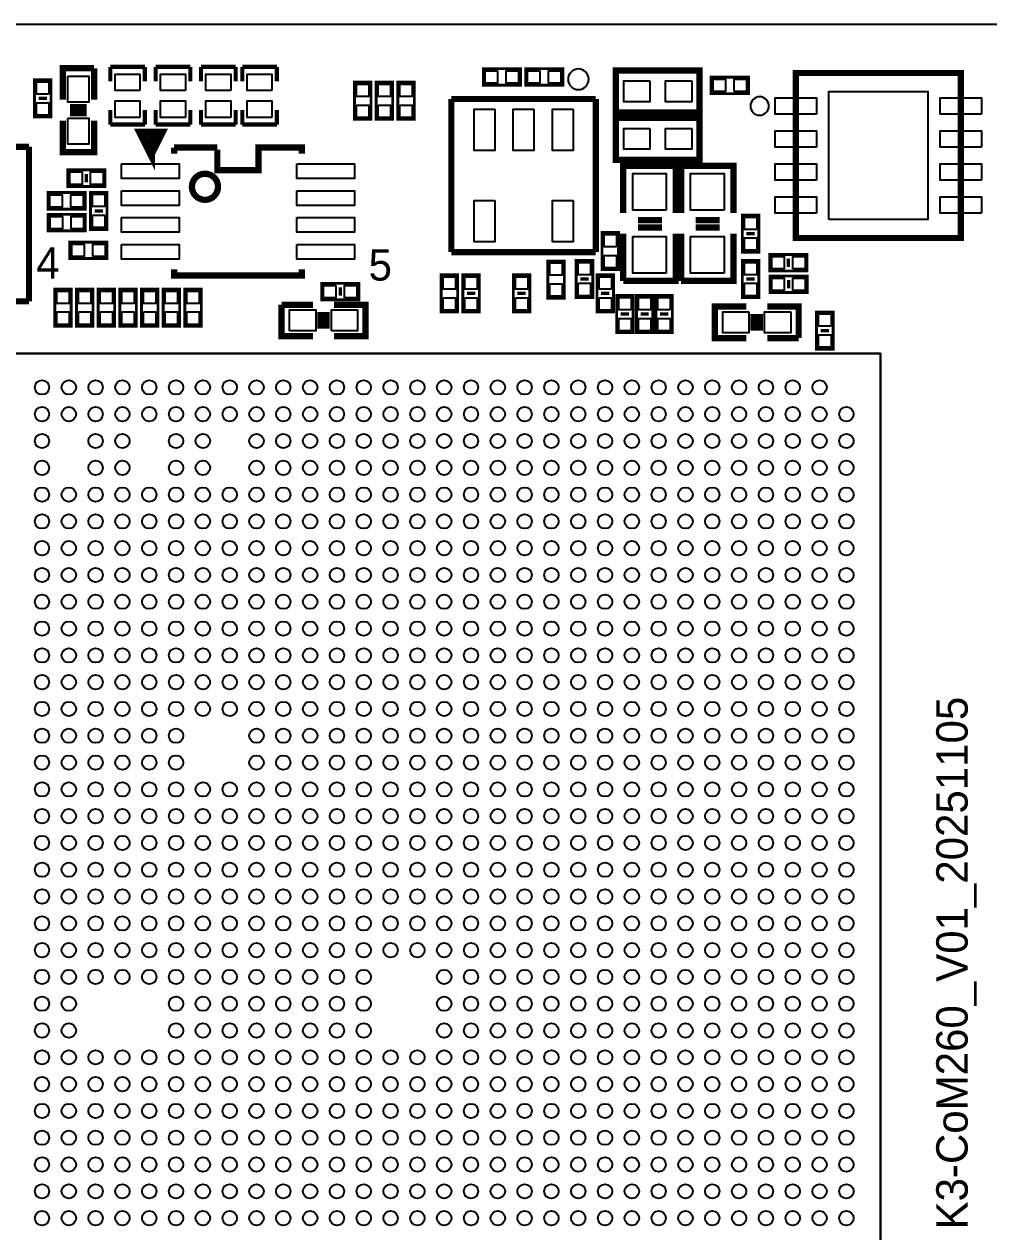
# Model space of a CAD drawing. Extents: x -61 to 349, y -42 to 245.
# Drawn here: x 25.97 to 49.36, y 15.79 to 45.09 of the extents above; entities that cross this region are included whole.
import ezdxf

# ---------------------------------------------------------------- set-up
doc = ezdxf.new("R2010")
doc.units = 0
for name, color, linetype in [('BOARD_GEOMETRY_OUTLINE', 3, 'CONTINUOUS'), ('BOARD_GEOMETRY_SILKSCREEN_TOP', 1, 'CONTINUOUS'), ('PACKAGE_GEOMETRY_SILKSCREEN_TOP', 4, 'CONTINUOUS'), ('PIN_TOP', 5, 'CONTINUOUS')]:
    doc.layers.add(name, color=color, linetype=linetype)

msp = doc.modelspace()

# ---------------------------------------------------------------- linework, layer by layer
at = {"layer": 'BOARD_GEOMETRY_OUTLINE'}
msp.add_lwpolyline([(0.635, 45.085), (68.961, 45.085, -0.41233), (69.600064, 44.45), (69.600064, 21.999956), (68.600066, 21.999956, 0.414218), (67.600068, 20.999958), (67.600068, 18.999962, 0.414228), (68.600066, 17.999964), (69.600064, 17.999964), (69.600064, 0.635, -0.412353), (68.961, 0), (39.099998, 0), (38.800024, 0.299974), (38.800024, 3.499866, 0.41419), (38.300152, 3.999992, 0.41434), (37.800026, 3.499866), (37.800026, 0.299974), (37.500052, 0), (0.635, 0, -0.414228)], format="xyb", dxfattribs=at)
at = {"layer": 'PACKAGE_GEOMETRY_SILKSCREEN_TOP'}
for points, const_width in [([(26.90495, 43.253152), (26.90495, 44.015152), (27.66695, 44.015152)], 0.1524), ([(27.66695, 44.015152), (27.66695, 43.253152)], 0.1524), ([(28.898088, 44.049188), (28.05811, 44.049188)], 0.1016), ([(28.05811, 43.699176), (28.05811, 44.049188)], 0.1016), ([(28.898088, 43.699176), (28.898088, 44.049188)], 0.1016), ([(29.998162, 44.049188), (29.15793, 44.049188)], 0.1016), ([(29.15793, 43.699176), (29.15793, 44.049188)], 0.1016), ([(29.998162, 43.699176), (29.998162, 44.049188)], 0.1016), ([(31.097982, 44.049188), (30.258004, 44.049188)], 0.1016), ([(30.258004, 43.699176), (30.258004, 44.049188)], 0.1016), ([(31.097982, 43.699176), (31.097982, 44.049188)], 0.1016), ([(32.09798, 44.049188), (31.258002, 44.049188)], 0.1016), ([(31.258002, 43.699176), (31.258002, 44.049188)], 0.1016), ([(32.09798, 43.699176), (32.09798, 44.049188)], 0.1016), ([(38.002972, 44.00423), (38.002972, 43.60418), (37.10305, 43.60418), (37.10305, 44.00423), (38.002972, 44.00423)], 0.070104), ([(38.129464, 43.60418), (38.129464, 44.00423), (39.029386, 44.00423), (39.029386, 43.60418), (38.129464, 43.60418)], 0.070104), ([(42.346118, 42.946066), (40.314118, 42.946066), (40.314118, 43.962066), (42.346118, 43.962066), (42.346118, 42.946066)], 0.1524), ([(44.678092, 43.899074), (48.678084, 43.899074), (48.678084, 39.899082), (44.678092, 39.899082), (44.678092, 43.899074)], 0.150114), ([(26.620724, 42.834052), (26.220928, 42.834052), (26.220928, 43.734228), (26.620724, 43.734228), (26.620724, 42.834052)], 0.070104), ([(33.978088, 43.67784), (34.378138, 43.67784), (34.378138, 42.777664), (33.978088, 42.777664), (33.978088, 43.67784)], 0.070104), ([(34.504122, 43.67784), (34.904172, 43.67784), (34.904172, 42.777664), (34.504122, 42.777664), (34.504122, 43.67784)], 0.070104), ([(35.03041, 43.67784), (35.43046, 43.67784), (35.43046, 42.777664), (35.03041, 42.777664), (35.03041, 43.67784)], 0.070104), ([(42.628058, 43.399202), (42.628058, 43.799252), (43.52798, 43.799252), (43.52798, 43.399202), (42.628058, 43.399202)], 0.070104), ([(26.32075, 43.28414), (26.520902, 43.28414)], 0.08001), ([(27.48915, 43.075352), (27.08275, 43.075352)], 0.1524), ([(36.327842, 43.270932), (39.828216, 43.270932)], 0.150114), ([(36.327842, 39.555928), (36.327842, 43.270932)], 0.150114), ([(39.828216, 43.270932), (39.828216, 39.555928)], 0.150114), ([(27.66695, 42.745152), (27.66695, 41.983152), (26.90495, 41.983152), (26.90495, 42.745152)], 0.1524), ([(27.48915, 42.922952), (27.08275, 42.922952)], 0.1524), ([(28.05811, 42.64914), (28.05811, 42.999152)], 0.1016), ([(28.898088, 42.64914), (28.898088, 42.999152)], 0.1016), ([(29.15793, 42.64914), (29.15793, 42.999152)], 0.1016), ([(29.998162, 42.64914), (29.998162, 42.999152)], 0.1016), ([(30.258004, 42.64914), (30.258004, 42.999152)], 0.1016), ([(31.097982, 42.64914), (31.097982, 42.999152)], 0.1016), ([(31.258002, 42.64914), (31.258002, 42.999152)], 0.1016), ([(32.09798, 42.64914), (32.09798, 42.999152)], 0.1016), ([(42.346118, 41.795954), (40.314118, 41.795954), (40.314118, 42.811954), (42.346118, 42.811954), (42.346118, 41.795954)], 0.1524), ([(28.898088, 42.64914), (28.05811, 42.64914)], 0.1016), ([(29.045662, 41.950894), (29.295852, 42.45102), (28.795726, 42.45102), (29.045662, 41.950894), (29.045662, 42.350944)], 0.199898), ([(29.998162, 42.64914), (29.15793, 42.64914)], 0.1016), ([(31.097982, 42.64914), (30.258004, 42.64914)], 0.1016), ([(32.09798, 42.64914), (31.258002, 42.64914)], 0.1016), ([(22.587966, 42.111168), (26.088086, 42.111168)], 0.150114), ([(26.088086, 42.111168), (26.088086, 38.361112)], 0.150114), ([(29.603954, 42.09034), (29.603954, 41.940226)], 0.1524), ([(30.65399, 42.09034), (29.603954, 42.09034)], 0.1524), ([(32.704024, 41.940226), (32.704024, 42.09034), (31.653988, 42.09034), (31.653988, 41.540176), (30.65399, 41.540176), (30.65399, 42.040302)], 0.1524), ([(40.494966, 40.507412), (40.494966, 41.650412), (41.764966, 41.650412), (41.764966, 40.507412)], 0.1524), ([(41.895268, 40.507412), (41.895268, 41.650412), (43.165268, 41.650412), (43.165268, 40.507412)], 0.1524), ([(27.928062, 41.549066), (27.928062, 41.149016), (27.02814, 41.149016), (27.02814, 41.549066), (27.928062, 41.549066)], 0.070104), ([(27.477974, 41.249092), (27.477974, 41.449244)], 0.08001), ([(26.547826, 40.599106), (26.547826, 40.999156), (27.447748, 40.999156), (27.447748, 40.599106), (26.547826, 40.599106)], 0.070104), ([(27.57805, 41.004236), (27.9781, 41.004236), (27.9781, 40.10406), (27.57805, 40.10406), (27.57805, 41.004236)], 0.070104), ([(26.552652, 40.073072), (26.552652, 40.472868), (27.452574, 40.472868), (27.452574, 40.073072), (26.552652, 40.073072)], 0.070104), ([(27.878024, 40.554148), (27.677872, 40.554148)], 0.08001), ([(43.78071, 39.553388), (43.38066, 39.553388), (43.38066, 40.45331), (43.78071, 40.45331), (43.78071, 39.553388)], 0.070104), ([(40.850566, 40.329612), (41.434766, 40.329612)], 0.1524), ([(40.850566, 40.151812), (41.434766, 40.151812)], 0.1524), ([(42.250868, 40.329612), (42.835068, 40.329612)], 0.1524), ([(42.250868, 40.151812), (42.835068, 40.151812)], 0.1524), ([(40.37965, 39.129462), (39.979854, 39.129462), (39.979854, 40.029384), (40.37965, 40.029384), (40.37965, 39.129462)], 0.070104), ([(40.494966, 38.856412), (40.494966, 39.999412)], 0.1524), ([(41.764966, 39.999412), (41.764966, 38.856412), (40.494966, 38.856412)], 0.1524), ([(41.895268, 38.856412), (41.895268, 39.999412)], 0.1524), ([(43.165268, 39.999412), (43.165268, 38.856412), (41.895268, 38.856412)], 0.1524), ([(43.480482, 40.003222), (43.680634, 40.003222)], 0.08001), ([(27.077924, 39.39921), (27.077924, 39.79926), (27.9781, 39.79926), (27.9781, 39.39921), (27.077924, 39.39921)], 0.070104), ([(39.828216, 39.555928), (36.327842, 39.555928)], 0.150114), ([(38.666674, 39.340028), (39.066724, 39.340028), (39.066724, 38.439852), (38.666674, 38.439852), (38.666674, 39.340028)], 0.070104), ([(39.354252, 39.352982), (39.754302, 39.352982), (39.754302, 38.45306), (39.354252, 38.45306), (39.354252, 39.352982)], 0.070104), ([(43.38066, 39.352982), (43.78071, 39.352982), (43.78071, 38.45306), (43.38066, 38.45306), (43.38066, 39.352982)], 0.070104), ([(44.047918, 39.097458), (44.047918, 39.497508), (44.94784, 39.497508), (44.94784, 39.097458), (44.047918, 39.097458)], 0.070104), ([(44.498006, 39.397686), (44.498006, 39.19728)], 0.08001), ([(29.603954, 39.140384), (29.603954, 38.99027), (32.704024, 38.99027), (32.704024, 39.140384)], 0.1524), ([(36.078922, 39.00297), (36.478718, 39.00297), (36.478718, 38.102794), (36.078922, 38.102794), (36.078922, 39.00297)], 0.070104), ([(36.60521, 39.00297), (37.005006, 39.00297), (37.005006, 38.102794), (36.60521, 38.102794), (36.60521, 39.00297)], 0.070104), ([(37.829236, 39.00297), (38.229286, 39.00297), (38.229286, 38.102794), (37.829236, 38.102794), (37.829236, 39.00297)], 0.070104), ([(39.857426, 39.00297), (40.257222, 39.00297), (40.257222, 38.102794), (39.857426, 38.102794), (39.857426, 39.00297)], 0.070104), ([(44.050712, 38.575996), (44.050712, 38.976046), (44.950634, 38.976046), (44.950634, 38.575996), (44.050712, 38.575996)], 0.070104), ([(26.711402, 38.657276), (27.111198, 38.657276), (27.111198, 37.757354), (26.711402, 37.757354), (26.711402, 38.657276)], 0.070104), ([(27.239214, 38.657276), (27.639264, 38.657276), (27.639264, 37.757354), (27.239214, 37.757354), (27.239214, 38.657276)], 0.070104), ([(27.76474, 38.657276), (28.164536, 38.657276), (28.164536, 37.757354), (27.76474, 37.757354), (27.76474, 38.657276)], 0.070104), ([(28.290012, 38.657276), (28.690062, 38.657276), (28.690062, 37.757354), (28.290012, 37.757354), (28.290012, 38.657276)], 0.070104), ([(28.815538, 38.657276), (29.215334, 38.657276), (29.215334, 37.757354), (28.815538, 37.757354), (28.815538, 38.657276)], 0.070104), ([(29.34081, 38.657276), (29.74086, 38.657276), (29.74086, 37.757354), (29.34081, 37.757354), (29.34081, 38.657276)], 0.070104), ([(29.866336, 38.657276), (30.266132, 38.657276), (30.266132, 37.757354), (29.866336, 37.757354), (29.866336, 38.657276)], 0.070104), ([(34.08299, 38.799008), (34.08299, 38.399212), (33.183068, 38.399212), (33.183068, 38.799008), (34.08299, 38.799008)], 0.070104), ([(33.632902, 38.499034), (33.632902, 38.699186)], 0.08001), ([(39.654226, 38.902894), (39.454074, 38.902894)], 0.08001), ([(43.680634, 38.902894), (43.480482, 38.902894)], 0.08001), ([(44.5008, 38.876224), (44.5008, 38.675818)], 0.08001), ([(26.088086, 38.361112), (22.587966, 38.361112)], 0.150114), ([(36.905184, 38.552882), (36.705032, 38.552882)], 0.08001), ([(38.12921, 38.552882), (37.929058, 38.552882)], 0.08001), ([(40.1574, 38.552882), (39.957248, 38.552882)], 0.08001), ([(40.73525, 37.602668), (40.3352, 37.602668), (40.3352, 38.502844), (40.73525, 38.502844), (40.73525, 37.602668)], 0.070104), ([(41.213024, 37.602668), (40.812974, 37.602668), (40.812974, 38.502844), (41.213024, 38.502844), (41.213024, 37.602668)], 0.070104), ([(41.683178, 37.601652), (41.283128, 37.601652), (41.283128, 38.501828), (41.683178, 38.501828), (41.683178, 37.601652)], 0.070104), ([(32.212026, 38.280086), (32.974026, 38.280086)], 0.1524), ([(32.974026, 37.518086), (32.212026, 37.518086), (32.212026, 38.280086)], 0.1524), ([(33.151826, 38.102286), (33.151826, 37.695886)], 0.1524), ([(33.304226, 38.102286), (33.304226, 37.695886)], 0.1524), ([(33.482026, 38.280086), (34.244026, 38.280086), (34.244026, 37.518086), (33.482026, 37.518086)], 0.1524), ([(40.435022, 38.052756), (40.635174, 38.052756)], 0.08001), ([(40.912796, 38.052756), (41.112948, 38.052756)], 0.08001), ([(41.38295, 38.05174), (41.583356, 38.05174)], 0.08001), ([(43.476672, 37.471604), (42.714672, 37.471604), (42.714672, 38.233604), (43.476672, 38.233604)], 0.1524), ([(43.654472, 37.649404), (43.654472, 38.055804)], 0.1524), ([(43.806872, 37.649404), (43.806872, 38.055804)], 0.1524), ([(43.984672, 38.233604), (44.746672, 38.233604), (44.746672, 37.471604)], 0.1524), ([(45.581062, 37.202618), (45.181012, 37.202618), (45.181012, 38.10254), (45.581062, 38.10254), (45.581062, 37.202618)], 0.070104), ([(44.746672, 37.471604), (43.984672, 37.471604)], 0.1524), ([(45.281088, 37.652706), (45.48124, 37.652706)], 0.08001)]:
    msp.add_lwpolyline(points, dxfattribs=dict(at, const_width=const_width))
for points in [[(39.657528, 43.747436, 1), (39.157124, 43.747244, 1)], [(44.025312, 43.099228, 1), (43.57834, 43.099052, 1)]]:
    msp.add_lwpolyline(points, format="xyb", close=True, dxfattribs=at)
at = {"layer": 'PACKAGE_GEOMETRY_SILKSCREEN_TOP', "const_width": 0.1524}
msp.add_lwpolyline([(30.670246, 41.14038, 1.000004), (30.037786, 41.140126, 0.999996), (30.670246, 41.14038)], format="xyb", dxfattribs=at)
at = {"layer": 'PACKAGE_GEOMETRY_SILKSCREEN_TOP'}
for points in [[(19.727926, 37.09924), (19.727926, 10.09904), (46.728126, 10.09904), (46.728126, 37.09924)], [(25.608026, 37.098478), (46.728634, 37.098478), (46.728634, 10.098278), (19.728434, 10.098278), (19.728434, 37.098478), (25.227026, 37.098478), (25.227026, 37.06114), (25.608026, 37.06114)]]:
    msp.add_lwpolyline(points, close=True, dxfattribs=at)
at = {"layer": 'PIN_TOP'}
for points in [[(37.448871, 43.954319), (37.448871, 43.654345), (37.148897, 43.654345), (37.148897, 43.954319)], [(37.956871, 43.954319), (37.956871, 43.654345), (37.656897, 43.654345), (37.656897, 43.954319)], [(38.175184, 43.654218), (38.175184, 43.954192), (38.475158, 43.954192), (38.475158, 43.654218)], [(38.683184, 43.654218), (38.683184, 43.954192), (38.983158, 43.954192), (38.983158, 43.654218)], [(26.570813, 43.388153), (26.270839, 43.388153), (26.270839, 43.688127), (26.570813, 43.688127)], [(27.03195, 43.824652), (27.53995, 43.824652), (27.53995, 43.189652), (27.03195, 43.189652)], [(28.777946, 43.474005), (28.177998, 43.474005), (28.177998, 43.874055), (28.777946, 43.874055)], [(29.87802, 43.474005), (29.278072, 43.474005), (29.278072, 43.874055), (29.87802, 43.874055)], [(30.97784, 43.474005), (30.377892, 43.474005), (30.377892, 43.874055), (30.97784, 43.874055)], [(31.977838, 43.474005), (31.37789, 43.474005), (31.37789, 43.874055), (31.977838, 43.874055)], [(41.139618, 43.708066), (41.139618, 43.200066), (40.504618, 43.200066), (40.504618, 43.708066)], [(42.155618, 43.708066), (42.155618, 43.200066), (41.520618, 43.200066), (41.520618, 43.708066)], [(42.674032, 43.448986), (42.674032, 43.74896), (42.974006, 43.74896), (42.974006, 43.448986)], [(43.182032, 43.448986), (43.182032, 43.74896), (43.482006, 43.74896), (43.482006, 43.448986)], [(34.027999, 43.631739), (34.327973, 43.631739), (34.327973, 43.331765), (34.027999, 43.331765)], [(34.554287, 43.631739), (34.854261, 43.631739), (34.854261, 43.331765), (34.554287, 43.331765)], [(35.080575, 43.631739), (35.380549, 43.631739), (35.380549, 43.331765), (35.080575, 43.331765)], [(45.477938, 40.348916), (45.477938, 43.448986), (47.877984, 43.448986), (47.877984, 40.348916)], [(26.570813, 42.880153), (26.270839, 42.880153), (26.270839, 43.180127), (26.570813, 43.180127)], [(28.777946, 42.824019), (28.177998, 42.824019), (28.177998, 43.224069), (28.777946, 43.224069)], [(29.87802, 42.824019), (29.278072, 42.824019), (29.278072, 43.224069), (29.87802, 43.224069)], [(30.97784, 42.824019), (30.377892, 42.824019), (30.377892, 43.224069), (30.97784, 43.224069)], [(31.977838, 42.824019), (31.37789, 42.824019), (31.37789, 43.224069), (31.977838, 43.224069)], [(34.027999, 43.123739), (34.327973, 43.123739), (34.327973, 42.823765), (34.027999, 42.823765)], [(34.554287, 43.123739), (34.854261, 43.123739), (34.854261, 42.823765), (34.554287, 42.823765)], [(35.080575, 43.123739), (35.380549, 43.123739), (35.380549, 42.823765), (35.080575, 42.823765)], [(45.178091, 42.898949), (44.178093, 42.898949), (44.178093, 43.298999), (45.178091, 43.298999)], [(49.178083, 42.898949), (48.178085, 42.898949), (48.178085, 43.298999), (49.178083, 43.298999)], [(27.03195, 42.808652), (27.53995, 42.808652), (27.53995, 42.173652), (27.03195, 42.173652)], [(37.378005, 43.019853), (37.378005, 42.019855), (36.877879, 42.019855), (36.877879, 43.019853)], [(38.327965, 43.019853), (38.327965, 42.019855), (37.827839, 42.019855), (37.827839, 43.019853)], [(39.277925, 43.019853), (39.277925, 42.019855), (38.777799, 42.019855), (38.777799, 43.019853)], [(41.139618, 42.557954), (41.139618, 42.049954), (40.504618, 42.049954), (40.504618, 42.557954)], [(42.155618, 42.557954), (42.155618, 42.049954), (41.520618, 42.049954), (41.520618, 42.557954)], [(45.178091, 42.099103), (44.178093, 42.099103), (44.178093, 42.499153), (45.178091, 42.499153)], [(49.178083, 42.099103), (48.178085, 42.099103), (48.178085, 42.499153), (49.178083, 42.499153)], [(28.329636, 41.693084), (29.726636, 41.693084), (29.726636, 41.337484), (28.329636, 41.337484)], [(32.581596, 41.693084), (33.978596, 41.693084), (33.978596, 41.337484), (32.581596, 41.337484)], [(45.178091, 41.299003), (44.178093, 41.299003), (44.178093, 41.699053), (45.178091, 41.699053)], [(49.178083, 41.299003), (48.178085, 41.299003), (48.178085, 41.699053), (49.178083, 41.699053)], [(27.373961, 41.499155), (27.373961, 41.199181), (27.073987, 41.199181), (27.073987, 41.499155)], [(27.881961, 41.499155), (27.881961, 41.199181), (27.581987, 41.199181), (27.581987, 41.499155)], [(41.536366, 40.570912), (40.723566, 40.570912), (40.723566, 41.459912), (41.536366, 41.459912)], [(42.936668, 40.570912), (42.123868, 40.570912), (42.123868, 41.459912), (42.936668, 41.459912)], [(28.329636, 41.043098), (29.726636, 41.043098), (29.726636, 40.687498), (28.329636, 40.687498)], [(32.581596, 41.043098), (33.978596, 41.043098), (33.978596, 40.687498), (32.581596, 40.687498)], [(26.593546, 40.64889), (26.593546, 40.948864), (26.89352, 40.948864), (26.89352, 40.64889)], [(27.101546, 40.64889), (27.101546, 40.948864), (27.40152, 40.948864), (27.40152, 40.64889)], [(27.627961, 40.958135), (27.927935, 40.958135), (27.927935, 40.658161), (27.627961, 40.658161)], [(37.378005, 40.807005), (37.378005, 39.807007), (36.877879, 39.807007), (36.877879, 40.807005)], [(39.277925, 40.807005), (39.277925, 39.807007), (38.777799, 39.807007), (38.777799, 40.807005)], [(45.178091, 40.499157), (44.178093, 40.499157), (44.178093, 40.899207), (45.178091, 40.899207)], [(49.178083, 40.499157), (48.178085, 40.499157), (48.178085, 40.899207), (49.178083, 40.899207)], [(27.627961, 40.450135), (27.927935, 40.450135), (27.927935, 40.150161), (27.627961, 40.150161)], [(26.598626, 40.122856), (26.598626, 40.42283), (26.8986, 40.42283), (26.8986, 40.122856)], [(27.106626, 40.122856), (27.106626, 40.42283), (27.4066, 40.42283), (27.4066, 40.122856)], [(28.329636, 40.392858), (29.726636, 40.392858), (29.726636, 40.037258), (28.329636, 40.037258)], [(32.581596, 40.392858), (33.978596, 40.392858), (33.978596, 40.037258), (32.581596, 40.037258)], [(43.730545, 40.107235), (43.430571, 40.107235), (43.430571, 40.407209), (43.730545, 40.407209)], [(40.329739, 39.683309), (40.029765, 39.683309), (40.029765, 39.983283), (40.329739, 39.983283)], [(41.536366, 39.046912), (40.723566, 39.046912), (40.723566, 39.935912), (41.536366, 39.935912)], [(42.936668, 39.046912), (42.123868, 39.046912), (42.123868, 39.935912), (42.936668, 39.935912)], [(43.730545, 39.599235), (43.430571, 39.599235), (43.430571, 39.899209), (43.730545, 39.899209)], [(27.123898, 39.448994), (27.123898, 39.748968), (27.423872, 39.748968), (27.423872, 39.448994)], [(27.631898, 39.448994), (27.631898, 39.748968), (27.931872, 39.748968), (27.931872, 39.448994)], [(28.329636, 39.742872), (29.726636, 39.742872), (29.726636, 39.387272), (28.329636, 39.387272)], [(32.581596, 39.742872), (33.978596, 39.742872), (33.978596, 39.387272), (32.581596, 39.387272)], [(38.716839, 39.293927), (39.016813, 39.293927), (39.016813, 38.993953), (38.716839, 38.993953)], [(39.404163, 39.306881), (39.704137, 39.306881), (39.704137, 39.006907), (39.404163, 39.006907)], [(40.329739, 39.175309), (40.029765, 39.175309), (40.029765, 39.475283), (40.329739, 39.475283)], [(43.430571, 39.306881), (43.730545, 39.306881), (43.730545, 39.006907), (43.430571, 39.006907)], [(44.093892, 39.147496), (44.093892, 39.44747), (44.393866, 39.44747), (44.393866, 39.147496)], [(44.601892, 39.147496), (44.601892, 39.44747), (44.901866, 39.44747), (44.901866, 39.147496)], [(33.528889, 38.749097), (33.528889, 38.449123), (33.228915, 38.449123), (33.228915, 38.749097)], [(34.036889, 38.749097), (34.036889, 38.449123), (33.736915, 38.449123), (33.736915, 38.749097)], [(36.128833, 38.956869), (36.428807, 38.956869), (36.428807, 38.656895), (36.128833, 38.656895)], [(36.655121, 38.956869), (36.955095, 38.956869), (36.955095, 38.656895), (36.655121, 38.656895)], [(37.879147, 38.956869), (38.179121, 38.956869), (38.179121, 38.656895), (37.879147, 38.656895)], [(38.716839, 38.785927), (39.016813, 38.785927), (39.016813, 38.485953), (38.716839, 38.485953)], [(39.404163, 38.798881), (39.704137, 38.798881), (39.704137, 38.498907), (39.404163, 38.498907)], [(39.907337, 38.956869), (40.207311, 38.956869), (40.207311, 38.656895), (39.907337, 38.656895)], [(43.430571, 38.798881), (43.730545, 38.798881), (43.730545, 38.498907), (43.430571, 38.498907)], [(44.096686, 38.62578), (44.096686, 38.925754), (44.39666, 38.925754), (44.39666, 38.62578)], [(44.604686, 38.62578), (44.604686, 38.925754), (44.90466, 38.925754), (44.90466, 38.62578)], [(26.761313, 38.611175), (27.061287, 38.611175), (27.061287, 38.311201), (26.761313, 38.311201)], [(27.289125, 38.611175), (27.589099, 38.611175), (27.589099, 38.311201), (27.289125, 38.311201)], [(27.814651, 38.611175), (28.114625, 38.611175), (28.114625, 38.311201), (27.814651, 38.311201)], [(28.339923, 38.611175), (28.639897, 38.611175), (28.639897, 38.311201), (28.339923, 38.311201)], [(28.865449, 38.611175), (29.165423, 38.611175), (29.165423, 38.311201), (28.865449, 38.311201)], [(29.390975, 38.611175), (29.690949, 38.611175), (29.690949, 38.311201), (29.390975, 38.311201)], [(29.916247, 38.611175), (30.216221, 38.611175), (30.216221, 38.311201), (29.916247, 38.311201)], [(36.128833, 38.448869), (36.428807, 38.448869), (36.428807, 38.148895), (36.128833, 38.148895)], [(36.655121, 38.448869), (36.955095, 38.448869), (36.955095, 38.148895), (36.655121, 38.148895)], [(37.879147, 38.448869), (38.179121, 38.448869), (38.179121, 38.148895), (37.879147, 38.148895)], [(39.907337, 38.448869), (40.207311, 38.448869), (40.207311, 38.148895), (39.907337, 38.148895)], [(40.685085, 38.156769), (40.385111, 38.156769), (40.385111, 38.456743), (40.685085, 38.456743)], [(41.162859, 38.156769), (40.862885, 38.156769), (40.862885, 38.456743), (41.162859, 38.456743)], [(41.633013, 38.155753), (41.333039, 38.155753), (41.333039, 38.455727), (41.633013, 38.455727)], [(26.761313, 38.103175), (27.061287, 38.103175), (27.061287, 37.803201), (26.761313, 37.803201)], [(27.289125, 38.103175), (27.589099, 38.103175), (27.589099, 37.803201), (27.289125, 37.803201)], [(27.814651, 38.103175), (28.114625, 38.103175), (28.114625, 37.803201), (27.814651, 37.803201)], [(28.339923, 38.103175), (28.639897, 38.103175), (28.639897, 37.803201), (28.339923, 37.803201)], [(28.865449, 38.103175), (29.165423, 38.103175), (29.165423, 37.803201), (28.865449, 37.803201)], [(29.390975, 38.103175), (29.690949, 38.103175), (29.690949, 37.803201), (29.390975, 37.803201)], [(29.916247, 38.103175), (30.216221, 38.103175), (30.216221, 37.803201), (29.916247, 37.803201)], [(32.402526, 37.645086), (32.402526, 38.153086), (33.037526, 38.153086), (33.037526, 37.645086)], [(33.418526, 37.645086), (33.418526, 38.153086), (34.053526, 38.153086), (34.053526, 37.645086)], [(43.540172, 38.106604), (43.540172, 37.598604), (42.905172, 37.598604), (42.905172, 38.106604)], [(44.556172, 38.106604), (44.556172, 37.598604), (43.921172, 37.598604), (43.921172, 38.106604)], [(40.685085, 37.648769), (40.385111, 37.648769), (40.385111, 37.948743), (40.685085, 37.948743)], [(41.162859, 37.648769), (40.862885, 37.648769), (40.862885, 37.948743), (41.162859, 37.948743)], [(41.633013, 37.647753), (41.333039, 37.647753), (41.333039, 37.947727), (41.633013, 37.947727)], [(45.531151, 37.756719), (45.231177, 37.756719), (45.231177, 38.056693), (45.531151, 38.056693)], [(45.531151, 37.248719), (45.231177, 37.248719), (45.231177, 37.548693), (45.531151, 37.548693)]]:
    msp.add_lwpolyline(points, close=True, dxfattribs=at)
for centre in [(26.403046, 36.274248), (27.053032, 36.274248), (27.703018, 36.274248), (28.353004, 36.274248), (29.00299, 36.274248), (29.652976, 36.274248), (30.302962, 36.274248), (30.952948, 36.274248), (31.602934, 36.274248), (32.25292, 36.274248), (32.902906, 36.274248), (33.553146, 36.274248), (34.203132, 36.274248), (34.853118, 36.274248), (35.503104, 36.274248), (36.15309, 36.274248), (36.803076, 36.274248), (37.453062, 36.274248), (38.103048, 36.274248), (38.753034, 36.274248), (39.40302, 36.274248), (40.053006, 36.274248), (40.702992, 36.274248), (41.352978, 36.274248), (42.002964, 36.274248), (42.65295, 36.274248), (43.302936, 36.274248), (43.952922, 36.274248), (44.602908, 36.274248), (45.253148, 36.274248), (26.403046, 35.624262), (27.053032, 35.624262), (27.703018, 35.624262), (28.353004, 35.624262), (29.00299, 35.624262), (29.652976, 35.624262), (30.302962, 35.624262), (30.952948, 35.624262), (31.602934, 35.624262), (32.25292, 35.624262), (32.902906, 35.624262), (33.553146, 35.624262), (34.203132, 35.624262), (34.853118, 35.624262), (35.503104, 35.624262), (36.15309, 35.624262), (36.803076, 35.624262), (37.453062, 35.624262), (38.103048, 35.624262), (38.753034, 35.624262), (39.40302, 35.624262), (40.053006, 35.624262), (40.702992, 35.624262), (41.352978, 35.624262), (42.002964, 35.624262), (42.65295, 35.624262), (43.302936, 35.624262), (43.952922, 35.624262), (44.602908, 35.624262), (45.253148, 35.624262), (45.903134, 35.624262), (26.403046, 34.974022), (27.703018, 34.974022), (28.353004, 34.974022), (29.652976, 34.974022), (30.302962, 34.974022), (31.602934, 34.974022), (32.25292, 34.974022), (32.902906, 34.974022), (33.553146, 34.974022), (34.203132, 34.974022), (34.853118, 34.974022), (35.503104, 34.974022), (36.15309, 34.974022), (36.803076, 34.974022), (37.453062, 34.974022), (38.103048, 34.974022), (38.753034, 34.974022), (39.40302, 34.974022), (40.053006, 34.974022), (40.702992, 34.974022), (41.352978, 34.974022), (42.002964, 34.974022), (42.65295, 34.974022), (43.302936, 34.974022), (43.952922, 34.974022), (44.602908, 34.974022), (45.253148, 34.974022), (45.903134, 34.974022), (26.403046, 34.324036), (27.703018, 34.324036), (28.353004, 34.324036), (29.652976, 34.324036), (30.302962, 34.324036), (31.602934, 34.324036), (32.25292, 34.324036), (32.902906, 34.324036), (33.553146, 34.324036), (34.203132, 34.324036), (34.853118, 34.324036), (35.503104, 34.324036), (36.15309, 34.324036), (36.803076, 34.324036), (37.453062, 34.324036), (38.103048, 34.324036), (38.753034, 34.324036), (39.40302, 34.324036), (40.053006, 34.324036), (40.702992, 34.324036), (41.352978, 34.324036), (42.002964, 34.324036), (42.65295, 34.324036), (43.302936, 34.324036), (43.952922, 34.324036), (44.602908, 34.324036), (45.253148, 34.324036), (45.903134, 34.324036), (26.403046, 33.67405), (27.053032, 33.67405), (27.703018, 33.67405), (28.353004, 33.67405), (29.00299, 33.67405), (29.652976, 33.67405), (30.302962, 33.67405), (30.952948, 33.67405), (31.602934, 33.67405), (32.25292, 33.67405), (32.902906, 33.67405), (33.553146, 33.67405), (34.203132, 33.67405), (34.853118, 33.67405), (35.503104, 33.67405), (36.15309, 33.67405), (36.803076, 33.67405), (37.453062, 33.67405), (38.103048, 33.67405), (38.753034, 33.67405), (39.40302, 33.67405), (40.053006, 33.67405), (40.702992, 33.67405), (41.352978, 33.67405), (42.002964, 33.67405), (42.65295, 33.67405), (43.302936, 33.67405), (43.952922, 33.67405), (44.602908, 33.67405), (45.253148, 33.67405), (45.903134, 33.67405), (26.403046, 33.024064), (27.053032, 33.024064), (27.703018, 33.024064), (28.353004, 33.024064), (29.00299, 33.024064), (29.652976, 33.024064), (30.302962, 33.024064), (30.952948, 33.024064), (31.602934, 33.024064), (32.25292, 33.024064), (32.902906, 33.024064), (33.553146, 33.024064), (34.203132, 33.024064), (34.853118, 33.024064), (35.503104, 33.024064), (36.15309, 33.024064), (36.803076, 33.024064), (37.453062, 33.024064), (38.103048, 33.024064), (38.753034, 33.024064), (39.40302, 33.024064), (40.053006, 33.024064), (40.702992, 33.024064), (41.352978, 33.024064), (42.002964, 33.024064), (42.65295, 33.024064), (43.302936, 33.024064), (43.952922, 33.024064), (44.602908, 33.024064), (45.253148, 33.024064), (45.903134, 33.024064), (26.403046, 32.374078), (27.053032, 32.374078), (27.703018, 32.374078), (28.353004, 32.374078), (29.00299, 32.374078), (29.652976, 32.374078), (30.302962, 32.374078), (30.952948, 32.374078), (31.602934, 32.374078), (32.25292, 32.374078), (32.902906, 32.374078), (33.553146, 32.374078), (34.203132, 32.374078), (34.853118, 32.374078), (35.503104, 32.374078), (36.15309, 32.374078), (36.803076, 32.374078), (37.453062, 32.374078), (38.103048, 32.374078), (38.753034, 32.374078), (39.40302, 32.374078), (40.053006, 32.374078), (40.702992, 32.374078), (41.352978, 32.374078), (42.002964, 32.374078), (42.65295, 32.374078), (43.302936, 32.374078), (43.952922, 32.374078), (44.602908, 32.374078), (45.253148, 32.374078), (45.903134, 32.374078), (26.403046, 31.724092), (27.053032, 31.724092), (27.703018, 31.724092), (28.353004, 31.724092), (29.00299, 31.724092), (29.652976, 31.724092), (30.302962, 31.724092), (30.952948, 31.724092), (31.602934, 31.724092), (32.25292, 31.724092), (32.902906, 31.724092), (33.553146, 31.724092), (34.203132, 31.724092), (34.853118, 31.724092), (35.503104, 31.724092), (36.15309, 31.724092), (36.803076, 31.724092), (37.453062, 31.724092), (38.103048, 31.724092), (38.753034, 31.724092), (39.40302, 31.724092), (40.053006, 31.724092), (40.702992, 31.724092), (41.352978, 31.724092), (42.002964, 31.724092), (42.65295, 31.724092), (43.302936, 31.724092), (43.952922, 31.724092), (44.602908, 31.724092), (45.253148, 31.724092), (45.903134, 31.724092), (26.403046, 31.074106), (27.053032, 31.074106), (27.703018, 31.074106), (28.353004, 31.074106), (29.00299, 31.074106), (29.652976, 31.074106), (30.302962, 31.074106), (30.952948, 31.074106), (31.602934, 31.074106), (32.25292, 31.074106), (32.902906, 31.074106), (33.553146, 31.074106), (34.203132, 31.074106), (34.853118, 31.074106), (35.503104, 31.074106), (36.15309, 31.074106), (36.803076, 31.074106), (37.453062, 31.074106), (38.103048, 31.074106), (38.753034, 31.074106), (39.40302, 31.074106), (40.053006, 31.074106), (40.702992, 31.074106), (41.352978, 31.074106), (42.002964, 31.074106), (42.65295, 31.074106), (43.302936, 31.074106), (43.952922, 31.074106), (44.602908, 31.074106), (45.253148, 31.074106), (45.903134, 31.074106), (26.403046, 30.42412), (27.053032, 30.42412), (27.703018, 30.42412), (28.353004, 30.42412), (29.00299, 30.42412), (29.652976, 30.42412), (30.302962, 30.42412), (30.952948, 30.42412), (31.602934, 30.42412), (32.25292, 30.42412), (32.902906, 30.42412), (33.553146, 30.42412), (34.203132, 30.42412), (34.853118, 30.42412), (35.503104, 30.42412), (36.15309, 30.42412), (36.803076, 30.42412), (37.453062, 30.42412), (38.103048, 30.42412), (38.753034, 30.42412), (39.40302, 30.42412), (40.053006, 30.42412), (40.702992, 30.42412), (41.352978, 30.42412), (42.002964, 30.42412), (42.65295, 30.42412), (43.302936, 30.42412), (43.952922, 30.42412), (44.602908, 30.42412), (45.253148, 30.42412), (45.903134, 30.42412), (26.403046, 29.774134), (27.053032, 29.774134), (27.703018, 29.774134), (28.353004, 29.774134), (29.00299, 29.774134), (29.652976, 29.774134), (30.302962, 29.774134), (30.952948, 29.774134), (31.602934, 29.774134), (32.25292, 29.774134), (32.902906, 29.774134), (33.553146, 29.774134), (34.203132, 29.774134), (34.853118, 29.774134), (35.503104, 29.774134), (36.15309, 29.774134), (36.803076, 29.774134), (37.453062, 29.774134), (38.103048, 29.774134), (38.753034, 29.774134), (39.40302, 29.774134), (40.053006, 29.774134), (40.702992, 29.774134), (41.352978, 29.774134), (42.002964, 29.774134), (42.65295, 29.774134), (43.302936, 29.774134), (43.952922, 29.774134), (44.602908, 29.774134), (45.253148, 29.774134), (45.903134, 29.774134), (26.403046, 29.124148), (27.053032, 29.124148), (27.703018, 29.124148), (28.353004, 29.124148), (29.00299, 29.124148), (29.652976, 29.124148), (30.302962, 29.124148), (30.952948, 29.124148), (31.602934, 29.124148), (32.25292, 29.124148), (32.902906, 29.124148), (33.553146, 29.124148), (34.203132, 29.124148), (34.853118, 29.124148), (35.503104, 29.124148), (36.15309, 29.124148), (36.803076, 29.124148), (37.453062, 29.124148), (38.103048, 29.124148), (38.753034, 29.124148), (39.40302, 29.124148), (40.053006, 29.124148), (40.702992, 29.124148), (41.352978, 29.124148), (42.002964, 29.124148), (42.65295, 29.124148), (43.302936, 29.124148), (43.952922, 29.124148), (44.602908, 29.124148), (45.253148, 29.124148), (45.903134, 29.124148), (26.403046, 28.474162), (27.053032, 28.474162), (27.703018, 28.474162), (28.353004, 28.474162), (29.00299, 28.474162), (29.652976, 28.474162), (30.302962, 28.474162), (30.952948, 28.474162), (31.602934, 28.474162), (32.25292, 28.474162), (32.902906, 28.474162), (33.553146, 28.474162), (34.203132, 28.474162), (34.853118, 28.474162), (35.503104, 28.474162), (36.15309, 28.474162), (36.803076, 28.474162), (37.453062, 28.474162), (38.103048, 28.474162), (38.753034, 28.474162), (39.40302, 28.474162), (40.053006, 28.474162), (40.702992, 28.474162), (41.352978, 28.474162), (42.002964, 28.474162), (42.65295, 28.474162), (43.302936, 28.474162), (43.952922, 28.474162), (44.602908, 28.474162), (45.253148, 28.474162), (45.903134, 28.474162), (26.403046, 27.824176), (27.053032, 27.824176), (27.703018, 27.824176), (28.353004, 27.824176), (29.00299, 27.824176), (29.652976, 27.824176), (31.602934, 27.824176), (32.25292, 27.824176), (32.902906, 27.824176), (33.553146, 27.824176), (34.203132, 27.824176), (34.853118, 27.824176), (35.503104, 27.824176), (36.15309, 27.824176), (36.803076, 27.824176), (37.453062, 27.824176), (38.103048, 27.824176), (38.753034, 27.824176), (39.40302, 27.824176), (40.053006, 27.824176), (40.702992, 27.824176), (41.352978, 27.824176), (42.002964, 27.824176), (42.65295, 27.824176), (43.302936, 27.824176), (43.952922, 27.824176), (44.602908, 27.824176), (45.253148, 27.824176), (45.903134, 27.824176), (26.403046, 27.17419), (27.053032, 27.17419), (27.703018, 27.17419), (28.353004, 27.17419), (29.00299, 27.17419), (29.652976, 27.17419), (31.602934, 27.17419), (32.25292, 27.17419), (32.902906, 27.17419), (33.553146, 27.17419), (34.203132, 27.17419), (34.853118, 27.17419), (35.503104, 27.17419), (36.15309, 27.17419), (36.803076, 27.17419), (37.453062, 27.17419), (38.103048, 27.17419), (38.753034, 27.17419), (39.40302, 27.17419), (40.053006, 27.17419), (40.702992, 27.17419), (41.352978, 27.17419), (42.002964, 27.17419), (42.65295, 27.17419), (43.302936, 27.17419), (43.952922, 27.17419), (44.602908, 27.17419), (45.253148, 27.17419), (45.903134, 27.17419), (26.403046, 26.524204), (27.053032, 26.524204), (27.703018, 26.524204), (28.353004, 26.524204), (29.00299, 26.524204), (29.652976, 26.524204), (30.302962, 26.524204), (30.952948, 26.524204), (31.602934, 26.524204), (32.25292, 26.524204), (32.902906, 26.524204), (33.553146, 26.524204), (34.203132, 26.524204), (34.853118, 26.524204), (35.503104, 26.524204), (36.15309, 26.524204), (36.803076, 26.524204), (37.453062, 26.524204), (38.103048, 26.524204), (38.753034, 26.524204), (39.40302, 26.524204), (40.053006, 26.524204), (40.702992, 26.524204), (41.352978, 26.524204), (42.002964, 26.524204), (42.65295, 26.524204), (43.302936, 26.524204), (43.952922, 26.524204), (44.602908, 26.524204), (45.253148, 26.524204), (45.903134, 26.524204), (26.403046, 25.874218), (27.053032, 25.874218), (27.703018, 25.874218), (28.353004, 25.874218), (29.00299, 25.874218), (29.652976, 25.874218), (30.302962, 25.874218), (30.952948, 25.874218), (31.602934, 25.874218), (32.25292, 25.874218), (32.902906, 25.874218), (33.553146, 25.874218), (34.203132, 25.874218), (34.853118, 25.874218), (35.503104, 25.874218), (36.15309, 25.874218), (36.803076, 25.874218), (37.453062, 25.874218), (38.103048, 25.874218), (38.753034, 25.874218), (39.40302, 25.874218), (40.053006, 25.874218), (40.702992, 25.874218), (41.352978, 25.874218), (42.002964, 25.874218), (42.65295, 25.874218), (43.302936, 25.874218), (43.952922, 25.874218), (44.602908, 25.874218), (45.253148, 25.874218), (45.903134, 25.874218), (26.403046, 25.224232), (27.053032, 25.224232), (27.703018, 25.224232), (28.353004, 25.224232), (29.00299, 25.224232), (29.652976, 25.224232), (30.302962, 25.224232), (30.952948, 25.224232), (31.602934, 25.224232), (32.25292, 25.224232), (32.902906, 25.224232), (33.553146, 25.224232), (34.203132, 25.224232), (34.853118, 25.224232), (35.503104, 25.224232), (36.15309, 25.224232), (36.803076, 25.224232), (37.453062, 25.224232), (38.103048, 25.224232), (38.753034, 25.224232), (39.40302, 25.224232), (40.053006, 25.224232), (40.702992, 25.224232), (41.352978, 25.224232), (42.002964, 25.224232), (42.65295, 25.224232), (43.302936, 25.224232), (43.952922, 25.224232), (44.602908, 25.224232), (45.253148, 25.224232), (45.903134, 25.224232), (26.403046, 24.574246), (27.053032, 24.574246), (27.703018, 24.574246), (28.353004, 24.574246), (29.00299, 24.574246), (29.652976, 24.574246), (30.302962, 24.574246), (30.952948, 24.574246), (31.602934, 24.574246), (32.25292, 24.574246), (32.902906, 24.574246), (33.553146, 24.574246), (34.203132, 24.574246), (34.853118, 24.574246), (35.503104, 24.574246), (36.15309, 24.574246), (36.803076, 24.574246), (37.453062, 24.574246), (38.103048, 24.574246), (38.753034, 24.574246), (39.40302, 24.574246), (40.053006, 24.574246), (40.702992, 24.574246), (41.352978, 24.574246), (42.002964, 24.574246), (42.65295, 24.574246), (43.302936, 24.574246), (43.952922, 24.574246), (44.602908, 24.574246), (45.253148, 24.574246), (45.903134, 24.574246), (26.403046, 23.92426), (27.053032, 23.92426), (27.703018, 23.92426), (28.353004, 23.92426), (29.00299, 23.92426), (29.652976, 23.92426), (30.302962, 23.92426), (30.952948, 23.92426), (31.602934, 23.92426), (32.25292, 23.92426), (32.902906, 23.92426), (33.553146, 23.92426), (34.203132, 23.92426), (34.853118, 23.92426), (35.503104, 23.92426), (36.15309, 23.92426), (36.803076, 23.92426), (37.453062, 23.92426), (38.103048, 23.92426), (38.753034, 23.92426), (39.40302, 23.92426), (40.053006, 23.92426), (40.702992, 23.92426), (41.352978, 23.92426), (42.002964, 23.92426), (42.65295, 23.92426), (43.302936, 23.92426), (43.952922, 23.92426), (44.602908, 23.92426), (45.253148, 23.92426), (45.903134, 23.92426), (26.403046, 23.27402), (27.053032, 23.27402), (27.703018, 23.27402), (28.353004, 23.27402), (29.00299, 23.27402), (29.652976, 23.27402), (30.302962, 23.27402), (30.952948, 23.27402), (31.602934, 23.27402), (32.25292, 23.27402), (32.902906, 23.27402), (33.553146, 23.27402), (34.203132, 23.27402), (34.853118, 23.27402), (35.503104, 23.27402), (36.15309, 23.27402), (36.803076, 23.27402), (37.453062, 23.27402), (38.103048, 23.27402), (38.753034, 23.27402), (39.40302, 23.27402), (40.053006, 23.27402), (40.702992, 23.27402), (41.352978, 23.27402), (42.002964, 23.27402), (42.65295, 23.27402), (43.302936, 23.27402), (43.952922, 23.27402), (44.602908, 23.27402), (45.253148, 23.27402), (45.903134, 23.27402), (26.403046, 22.624034), (27.053032, 22.624034), (27.703018, 22.624034), (28.353004, 22.624034), (29.00299, 22.624034), (29.652976, 22.624034), (30.302962, 22.624034), (30.952948, 22.624034), (31.602934, 22.624034), (32.25292, 22.624034), (32.902906, 22.624034), (33.553146, 22.624034), (34.203132, 22.624034), (34.853118, 22.624034), (35.503104, 22.624034), (36.15309, 22.624034), (36.803076, 22.624034), (37.453062, 22.624034), (38.103048, 22.624034), (38.753034, 22.624034), (39.40302, 22.624034), (40.053006, 22.624034), (40.702992, 22.624034), (41.352978, 22.624034), (42.002964, 22.624034), (42.65295, 22.624034), (43.302936, 22.624034), (43.952922, 22.624034), (44.602908, 22.624034), (45.253148, 22.624034), (45.903134, 22.624034), (26.403046, 21.974048), (27.053032, 21.974048), (27.703018, 21.974048), (28.353004, 21.974048), (29.00299, 21.974048), (29.652976, 21.974048), (30.302962, 21.974048), (30.952948, 21.974048), (31.602934, 21.974048), (32.25292, 21.974048), (32.902906, 21.974048), (33.553146, 21.974048), (34.203132, 21.974048), (36.15309, 21.974048), (36.803076, 21.974048), (37.453062, 21.974048), (38.103048, 21.974048), (38.753034, 21.974048), (39.40302, 21.974048), (40.053006, 21.974048), (40.702992, 21.974048), (41.352978, 21.974048), (42.002964, 21.974048), (42.65295, 21.974048), (43.302936, 21.974048), (43.952922, 21.974048), (44.602908, 21.974048), (45.253148, 21.974048), (45.903134, 21.974048), (26.403046, 21.324062), (27.053032, 21.324062), (29.652976, 21.324062), (30.302962, 21.324062), (30.952948, 21.324062), (31.602934, 21.324062), (32.25292, 21.324062), (32.902906, 21.324062), (33.553146, 21.324062), (34.203132, 21.324062), (36.15309, 21.324062), (36.803076, 21.324062), (37.453062, 21.324062), (38.103048, 21.324062), (38.753034, 21.324062), (39.40302, 21.324062), (40.053006, 21.324062), (40.702992, 21.324062), (41.352978, 21.324062), (42.002964, 21.324062), (42.65295, 21.324062), (43.302936, 21.324062), (43.952922, 21.324062), (44.602908, 21.324062), (45.253148, 21.324062), (45.903134, 21.324062), (26.403046, 20.674076), (27.053032, 20.674076), (29.652976, 20.674076), (30.302962, 20.674076), (30.952948, 20.674076), (31.602934, 20.674076), (32.25292, 20.674076), (32.902906, 20.674076), (33.553146, 20.674076), (34.203132, 20.674076), (36.15309, 20.674076), (36.803076, 20.674076), (37.453062, 20.674076), (38.103048, 20.674076), (38.753034, 20.674076), (39.40302, 20.674076), (40.053006, 20.674076), (40.702992, 20.674076), (41.352978, 20.674076), (42.002964, 20.674076), (42.65295, 20.674076), (43.302936, 20.674076), (43.952922, 20.674076), (44.602908, 20.674076), (45.253148, 20.674076), (45.903134, 20.674076), (26.403046, 20.02409), (27.053032, 20.02409), (27.703018, 20.02409), (28.353004, 20.02409), (29.00299, 20.02409), (29.652976, 20.02409), (30.302962, 20.02409), (30.952948, 20.02409), (31.602934, 20.02409), (32.25292, 20.02409), (32.902906, 20.02409), (33.553146, 20.02409), (34.203132, 20.02409), (34.853118, 20.02409), (35.503104, 20.02409), (36.15309, 20.02409), (36.803076, 20.02409), (37.453062, 20.02409), (38.103048, 20.02409), (38.753034, 20.02409), (39.40302, 20.02409), (40.053006, 20.02409), (40.702992, 20.02409), (41.352978, 20.02409), (42.002964, 20.02409), (42.65295, 20.02409), (43.302936, 20.02409), (43.952922, 20.02409), (44.602908, 20.02409), (45.253148, 20.02409), (45.903134, 20.02409), (26.403046, 19.374104), (27.053032, 19.374104), (27.703018, 19.374104), (28.353004, 19.374104), (29.00299, 19.374104), (29.652976, 19.374104), (30.302962, 19.374104), (30.952948, 19.374104), (31.602934, 19.374104), (32.25292, 19.374104), (32.902906, 19.374104), (33.553146, 19.374104), (34.203132, 19.374104), (34.853118, 19.374104), (35.503104, 19.374104), (36.15309, 19.374104), (36.803076, 19.374104), (37.453062, 19.374104), (38.103048, 19.374104), (38.753034, 19.374104), (39.40302, 19.374104), (40.053006, 19.374104), (40.702992, 19.374104), (41.352978, 19.374104), (42.002964, 19.374104), (42.65295, 19.374104), (43.302936, 19.374104), (43.952922, 19.374104), (44.602908, 19.374104), (45.253148, 19.374104), (45.903134, 19.374104), (26.403046, 18.724118), (27.053032, 18.724118), (27.703018, 18.724118), (28.353004, 18.724118), (29.00299, 18.724118), (29.652976, 18.724118), (30.302962, 18.724118), (30.952948, 18.724118), (31.602934, 18.724118), (32.25292, 18.724118), (32.902906, 18.724118), (33.553146, 18.724118), (34.203132, 18.724118), (34.853118, 18.724118), (35.503104, 18.724118), (36.15309, 18.724118), (36.803076, 18.724118), (37.453062, 18.724118), (38.103048, 18.724118), (38.753034, 18.724118), (39.40302, 18.724118), (40.053006, 18.724118), (40.702992, 18.724118), (41.352978, 18.724118), (42.002964, 18.724118), (42.65295, 18.724118), (43.302936, 18.724118), (43.952922, 18.724118), (44.602908, 18.724118), (45.253148, 18.724118), (45.903134, 18.724118), (26.403046, 18.074132), (27.053032, 18.074132), (27.703018, 18.074132), (28.353004, 18.074132), (29.00299, 18.074132), (29.652976, 18.074132), (30.302962, 18.074132), (30.952948, 18.074132), (31.602934, 18.074132), (32.25292, 18.074132), (32.902906, 18.074132), (33.553146, 18.074132), (34.203132, 18.074132), (34.853118, 18.074132), (35.503104, 18.074132), (36.15309, 18.074132), (36.803076, 18.074132), (37.453062, 18.074132), (38.103048, 18.074132), (38.753034, 18.074132), (39.40302, 18.074132), (40.053006, 18.074132), (40.702992, 18.074132), (41.352978, 18.074132), (42.002964, 18.074132), (42.65295, 18.074132), (43.302936, 18.074132), (43.952922, 18.074132), (44.602908, 18.074132), (45.253148, 18.074132), (45.903134, 18.074132), (26.403046, 17.424146), (27.053032, 17.424146), (27.703018, 17.424146), (28.353004, 17.424146), (29.00299, 17.424146), (29.652976, 17.424146), (30.302962, 17.424146), (30.952948, 17.424146), (31.602934, 17.424146), (32.25292, 17.424146), (32.902906, 17.424146), (33.553146, 17.424146), (34.203132, 17.424146), (34.853118, 17.424146), (35.503104, 17.424146), (36.15309, 17.424146), (36.803076, 17.424146), (37.453062, 17.424146), (38.103048, 17.424146), (38.753034, 17.424146), (39.40302, 17.424146), (40.053006, 17.424146), (40.702992, 17.424146), (41.352978, 17.424146), (42.002964, 17.424146), (42.65295, 17.424146), (43.302936, 17.424146), (43.952922, 17.424146), (44.602908, 17.424146), (45.253148, 17.424146), (45.903134, 17.424146), (26.403046, 16.77416), (27.053032, 16.77416), (27.703018, 16.77416), (28.353004, 16.77416), (29.00299, 16.77416), (29.652976, 16.77416), (30.302962, 16.77416), (30.952948, 16.77416), (31.602934, 16.77416), (32.25292, 16.77416), (32.902906, 16.77416), (33.553146, 16.77416), (34.203132, 16.77416), (34.853118, 16.77416), (35.503104, 16.77416), (36.15309, 16.77416), (36.803076, 16.77416), (37.453062, 16.77416), (38.103048, 16.77416), (38.753034, 16.77416), (39.40302, 16.77416), (40.053006, 16.77416), (40.702992, 16.77416), (41.352978, 16.77416), (42.002964, 16.77416), (42.65295, 16.77416), (43.302936, 16.77416), (43.952922, 16.77416), (44.602908, 16.77416), (45.253148, 16.77416), (45.903134, 16.77416), (26.403046, 16.124174), (27.053032, 16.124174), (27.703018, 16.124174), (28.353004, 16.124174), (29.00299, 16.124174), (29.652976, 16.124174), (30.302962, 16.124174), (30.952948, 16.124174), (31.602934, 16.124174), (32.25292, 16.124174), (32.902906, 16.124174), (33.553146, 16.124174), (34.203132, 16.124174), (34.853118, 16.124174), (35.503104, 16.124174), (36.15309, 16.124174), (36.803076, 16.124174), (37.453062, 16.124174), (38.103048, 16.124174), (38.753034, 16.124174), (39.40302, 16.124174), (40.053006, 16.124174), (40.702992, 16.124174), (41.352978, 16.124174), (42.002964, 16.124174), (42.65295, 16.124174), (43.302936, 16.124174), (43.952922, 16.124174), (44.602908, 16.124174), (45.253148, 16.124174), (45.903134, 16.124174)]:
    msp.add_circle(centre, 0.175006, dxfattribs=at)

# ---------------------------------------------------------------- texts
at = {"layer": 'BOARD_GEOMETRY_SILKSCREEN_TOP', "width": 1.000333}
msp.add_text('K3-CoM260_V01_20251105', height=0.762, rotation=90, dxfattribs=at).set_placement((48.8442, 15.8496))
at = {"layer": 'PACKAGE_GEOMETRY_SILKSCREEN_TOP', "width": 1.000333}
for s, p in [('4', (26.2636, 38.9128)), ('5', (34.320226, 38.86454))]:
    msp.add_text(s, height=0.762, dxfattribs=at).set_placement(p)

doc.saveas('drawing.dxf')
